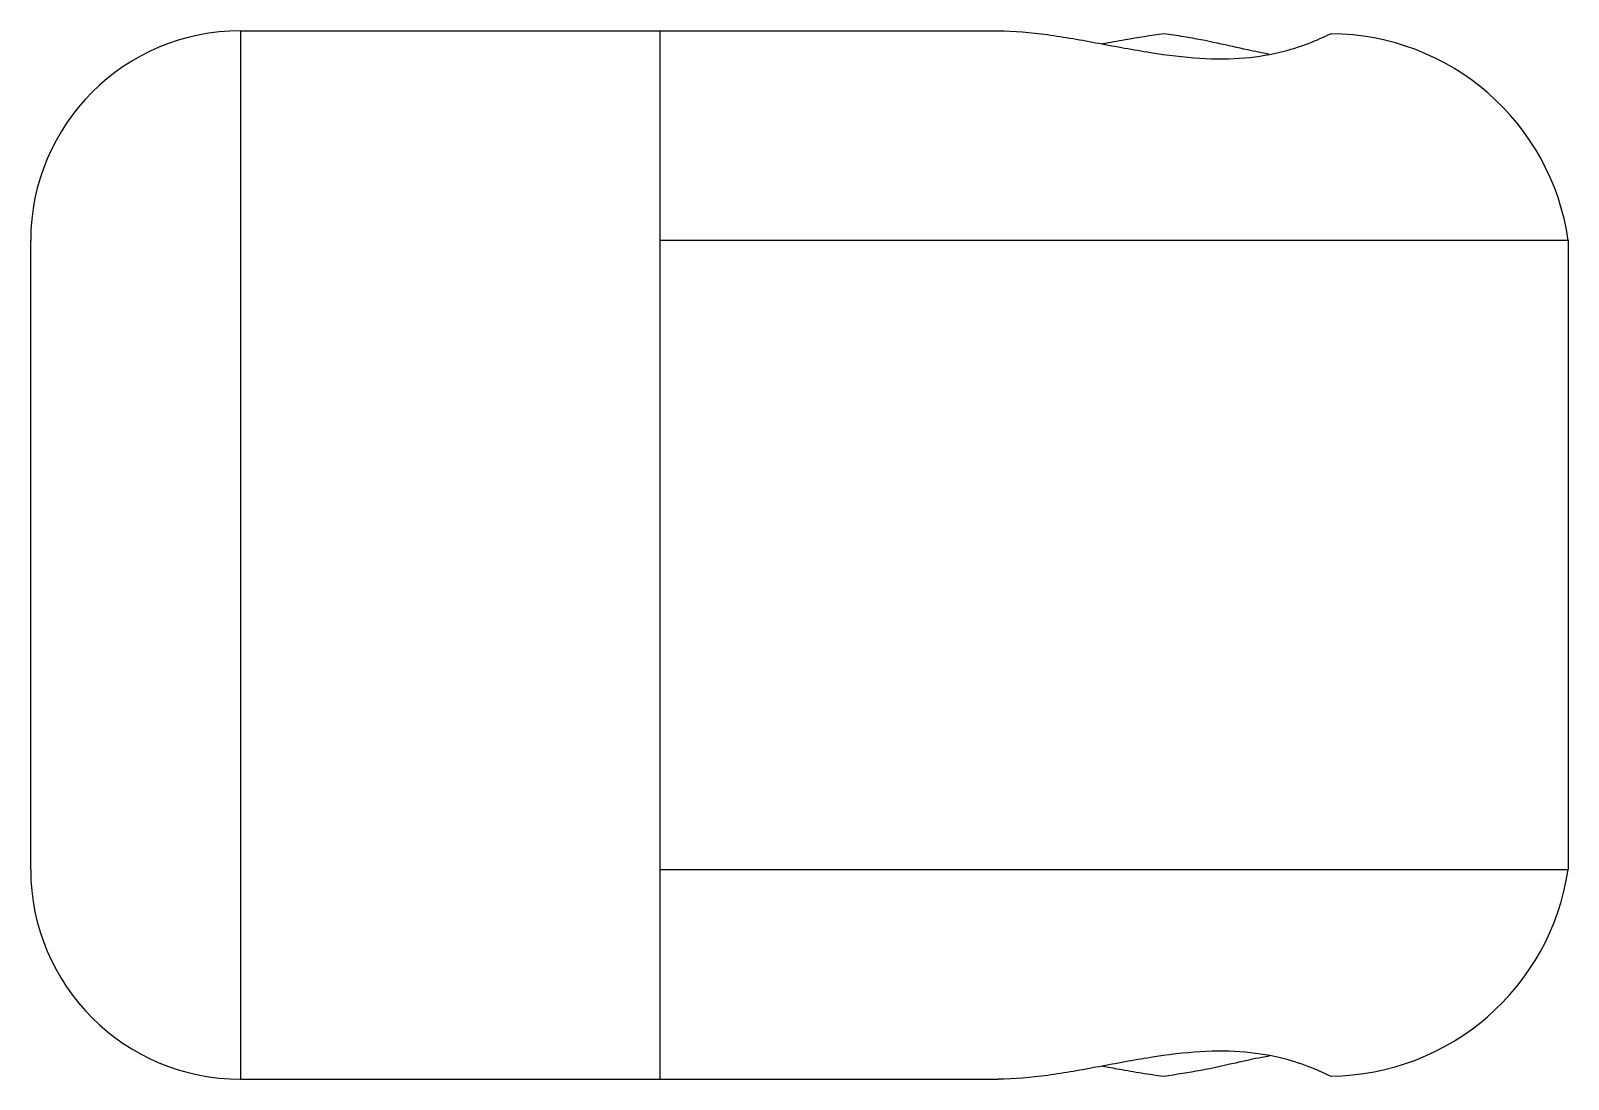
# Paper-space layout '_Слева' of a CAD drawing. Header units: millimetres. Extents: x -3.6 to 11.1, y 0 to 10.
import ezdxf

# ---------------------------------------------------------------- set-up
doc = ezdxf.new("R2010")
doc.units = ezdxf.units.MM

psp = doc.layouts.new('_Слева')

# ---------------------------------------------------------------- linework, layer by layer
at = {"color": 7, "linetype": 'Continuous', "lineweight": 25}
for p, q in [((-1.588, 10), (-1.588, 0)), ((-1.588, 10), (5.638, 10)), ((2.412, 10), (2.412, 0)), ((-3.588, 2), (-3.588, 8)), ((11.073, 8), (2.412, 8)), ((11.073, 8), (11.073, 2)), ((2.412, 2), (11.073, 2)), ((-1.588, 0), (5.638, 0))]:
    psp.add_line(p, q, dxfattribs=at)
for centre, radius, start, end in [((-1.588, 8), 2, 90, 180), ((8.797, 7.672), 2.299, 8.2114, 89.7686), ((-1.588, 2), 2, 180, 270), ((8.784, 2.343), 2.314, 270.5545, 351.4656)]:
    psp.add_arc(centre, radius, start, end, dxfattribs=at)
for points, knots in [([(5.638, 10), (5.789, 10), (5.945, 9.985), (6.267, 9.941), (6.433, 9.911), (6.76, 9.85), (6.926, 9.819), (7.25, 9.767), (7.407, 9.748), (7.71, 9.729), (7.856, 9.73), (8.121, 9.753), (8.243, 9.775), (8.564, 9.856), (8.72, 9.93), (8.806, 9.971)], [0, 0, 0, 0, 0.125, 0.125, 0.25, 0.25, 0.375, 0.375, 0.5, 0.5, 0.625, 0.625, 0.75, 0.75, 1, 1, 1, 1]), ([(7.215, 9.971), (7.093, 9.953), (6.9, 9.924), (6.704, 9.887), (6.633, 9.874)], [0, 0, 0, 0, 0.636124, 1, 1, 1, 1]), ([(8.219, 9.776), (8.152, 9.789), (8.002, 9.819), (7.728, 9.882), (7.457, 9.937), (7.279, 9.962), (7.215, 9.971)], [0, 0, 0, 0, 0.234736, 0.529096, 0.830432, 1, 1, 1, 1]), ([(8.806, 0.029), (8.763, 0.05), (8.703, 0.078), (8.551, 0.139), (8.458, 0.171), (8.246, 0.224), (8.127, 0.246), (7.859, 0.27), (7.715, 0.271), (7.413, 0.253), (7.252, 0.233), (6.929, 0.182), (6.764, 0.15), (6.434, 0.089), (6.271, 0.059), (5.949, 0.015), (5.789, 0), (5.638, 0)], [0, 0, 0, 0, 0.125, 0.125, 0.25, 0.25, 0.375, 0.375, 0.5, 0.5, 0.625, 0.625, 0.75, 0.75, 0.875, 0.875, 1, 1, 1, 1]), ([(7.215, 0.029), (7.335, 0.048), (7.577, 0.085), (7.886, 0.154), (8.104, 0.204), (8.201, 0.22), (8.226, 0.225)], [0, 0, 0, 0, 0.315649, 0.640701, 0.906661, 1, 1, 1, 1]), ([(6.633, 0.126), (6.686, 0.116), (6.81, 0.093), (7.005, 0.059), (7.145, 0.039), (7.215, 0.029)], [0, 0, 0, 0, 0.271576, 0.634047, 1, 1, 1, 1])]:
    psp.add_open_spline(points, degree=3, knots=knots, dxfattribs=at)

doc.saveas('drawing.dxf')
